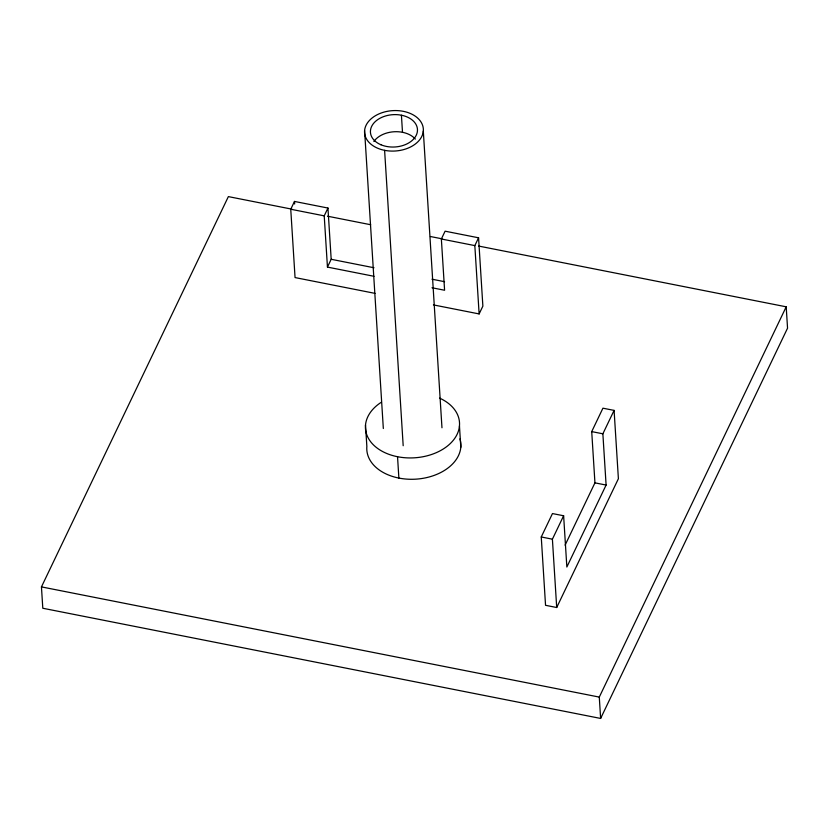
<?xml version="1.0" encoding="UTF-8"?>
<svg xmlns="http://www.w3.org/2000/svg" width="829" height="829" viewBox="0 0 829 829"><rect width="100%" height="100%" fill="white"/><g stroke="black" fill="none" stroke-linecap="round" stroke-linejoin="round"><path stroke-width="1.24" d="M478.696 246.068L786.203 306.813L787.55 328.17L600.631 718.442L42.797 608.248L41.45 586.891L228.369 196.608L291.901 209.167M375.029 293.373L295.051 277.57L290.751 209.24L294.482 201.437L327.952 208.048L331.185 259.29L327.445 267.093L374.045 276.306M327.445 267.093L324.222 215.851L327.952 208.048M431.992 287.756L444.593 290.243L441.36 238.99L445.1 231.187L478.571 237.799L482.872 306.129L479.131 313.932L433.432 304.906M479.131 313.932L474.83 245.602L478.571 237.799M614.092 410.386L618.393 478.716L556.705 607.512L545.544 605.305L541.254 536.974L552.466 513.565L563.627 515.762L566.849 567.015L606.103 485.058L602.87 433.805L614.092 410.386L602.932 408.189L591.719 431.608L594.942 482.851L565.088 545.181M556.705 607.512L552.404 539.182L563.627 515.762M600.631 718.442L599.284 697.096L786.203 306.813M327.486 216.193L370.687 224.732M430.406 236.524L441.847 238.783M290.751 209.24L324.222 215.851M441.36 238.99L474.83 245.602M331.185 259.29L374.003 267.757M431.95 279.197L444.551 281.684M591.719 431.608L602.87 433.805M594.942 482.851L606.103 485.058M541.254 536.974L552.404 539.182M41.45 586.891L599.284 697.096M459.463 425.93L460.81 447.287M423.308 131.096A29.45 20.228 -3.6 0 1 377.703 148.246A29.45 20.228 -3.6 0 1 380.832 113.138A29.45 20.228 -3.6 0 1 423.308 131.096L441.971 427.774M401.423 115.221L402.5 132.298M384.604 150.339L403.184 445.733M397.537 456.717L398.873 478.074M364.584 130.557L383.33 428.52M365.506 425.07L366.853 446.416A47.118 32.372 -3.6 0 0 417.091 479.069A47.118 32.372 -3.6 0 0 459.95 438.873M294.482 201.437L294.647 204.007M439.598 398.117A47.118 32.372 -3.6 0 1 448.738 444.966A47.118 32.372 -3.6 0 1 379.744 449.867A47.118 32.372 -3.6 0 1 381.309 402.252M373.869 141.5A23.554 16.186 -3.6 0 1 394.158 131.749A23.554 16.186 -3.6 0 1 415.36 139.085M380.946 144.764A23.554 16.186 -3.6 0 0 417.433 131.044A23.554 16.186 -3.6 0 0 383.454 116.671A23.554 16.186 -3.6 0 0 380.946 144.764"/></g></svg>
